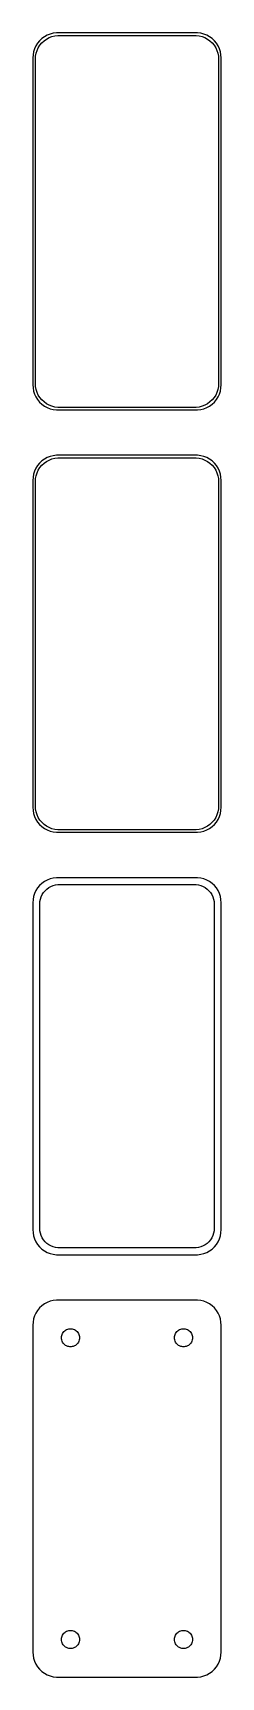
# Model space of a CAD drawing. Header units: metres. Extents: x -19 to 19, y 215 to 541.
import ezdxf

# ---------------------------------------------------------------- set-up
doc = ezdxf.new("R2010")
doc.units = ezdxf.units.M

msp = doc.modelspace()

# ---------------------------------------------------------------- linework, layer by layer
for p, q in [((-17.3948, 539.923), (-17.7951, 539.439)), ((-16.9371, 540.353), (-17.3948, 539.923)), ((-16.9626, 539.502), (-16.5278, 539.91)), ((-16.4291, 540.722), (-16.9371, 540.353)), ((-16.5278, 539.91), (-16.0452, 540.261)), ((-15.8789, 541.024), (-16.4291, 540.722)), ((-16.0452, 540.261), (-15.5224, 540.548)), ((-15.2951, 541.255), (-15.8789, 541.024)), ((-15.5224, 540.548), (-14.9678, 540.768)), ((-14.6869, 541.411), (-15.2951, 541.255)), ((-14.9678, 540.768), (-14.3901, 540.916)), ((-14.0639, 541.49), (-14.6869, 541.411)), ((-14.3901, 540.916), (-13.7982, 540.991)), ((14.0639, 541.49), (-14.0639, 541.49)), ((-13.7982, 540.991), (13.7982, 540.991)), ((13.7982, 540.991), (14.3901, 540.916)), ((14.6869, 541.411), (14.0639, 541.49)), ((14.3901, 540.916), (14.9678, 540.768)), ((15.2951, 541.255), (14.6869, 541.411)), ((14.9678, 540.768), (15.5224, 540.548)), ((15.8789, 541.024), (15.2951, 541.255)), ((15.5224, 540.548), (16.0452, 540.261)), ((16.4291, 540.722), (15.8789, 541.024)), ((16.0452, 540.261), (16.5278, 539.91)), ((16.9371, 540.353), (16.4291, 540.722)), ((16.5278, 539.91), (16.9626, 539.502)), ((17.3948, 539.923), (16.9371, 540.353)), ((17.7951, 539.439), (17.3948, 539.923)), ((-18.7106, 537.127), (-18.75, 536.5)), ((-18.75, 536.5), (-18.75, 471.5)), ((-18.5929, 537.743), (-18.7106, 537.127)), ((-18.3989, 538.341), (-18.5929, 537.743)), ((-18.1315, 538.909), (-18.3989, 538.341)), ((-18.25, 536.25), (-18.2125, 536.845)), ((-18.25, 471.75), (-18.25, 536.25)), ((-18.2125, 536.845), (-18.1008, 537.431)), ((-17.7951, 539.439), (-18.1315, 538.909)), ((-18.1008, 537.431), (-17.9164, 537.999)), ((-17.9164, 537.999), (-17.6624, 538.538)), ((-17.6624, 538.538), (-17.3428, 539.042)), ((-17.3428, 539.042), (-16.9626, 539.502)), ((16.9626, 539.502), (17.3428, 539.042)), ((17.3428, 539.042), (17.6624, 538.538)), ((17.6624, 538.538), (17.9164, 537.999)), ((18.1315, 538.909), (17.7951, 539.439)), ((17.9164, 537.999), (18.1008, 537.431)), ((18.1008, 537.431), (18.2125, 536.845)), ((18.3989, 538.341), (18.1315, 538.909)), ((18.2125, 536.845), (18.25, 536.25)), ((18.25, 536.25), (18.25, 471.75)), ((18.5929, 537.743), (18.3989, 538.341)), ((18.7106, 537.127), (18.5929, 537.743)), ((18.75, 536.5), (18.7106, 537.127)), ((18.75, 471.5), (18.75, 536.5)), ((-18.75, 471.5), (-18.7106, 470.873)), ((-18.7106, 470.873), (-18.5929, 470.257)), ((-18.2125, 471.155), (-18.25, 471.75)), ((-18.1008, 470.569), (-18.2125, 471.155)), ((18.2125, 471.155), (18.1008, 470.569)), ((18.25, 471.75), (18.2125, 471.155)), ((18.5929, 470.257), (18.7106, 470.873)), ((18.7106, 470.873), (18.75, 471.5)), ((-18.5929, 470.257), (-18.3989, 469.659)), ((-18.3989, 469.659), (-18.1315, 469.091)), ((-18.1315, 469.091), (-17.7951, 468.561)), ((-17.9164, 470.001), (-18.1008, 470.569)), ((-17.6624, 469.462), (-17.9164, 470.001)), ((-17.7951, 468.561), (-17.3948, 468.077)), ((-17.3428, 468.958), (-17.6624, 469.462)), ((-17.3948, 468.077), (-16.9371, 467.647)), ((-16.9626, 468.498), (-17.3428, 468.958)), ((-16.5278, 468.09), (-16.9626, 468.498)), ((-16.9371, 467.647), (-16.4291, 467.278)), ((-16.0452, 467.739), (-16.5278, 468.09)), ((-15.5224, 467.452), (-16.0452, 467.739)), ((16.0452, 467.739), (15.5224, 467.452)), ((16.5278, 468.09), (16.0452, 467.739)), ((16.4291, 467.278), (16.9371, 467.647)), ((16.9626, 468.498), (16.5278, 468.09)), ((16.9371, 467.647), (17.3948, 468.077)), ((17.3428, 468.958), (16.9626, 468.498)), ((17.6624, 469.462), (17.3428, 468.958)), ((17.3948, 468.077), (17.7951, 468.561)), ((17.9164, 470.001), (17.6624, 469.462)), ((17.7951, 468.561), (18.1315, 469.091)), ((18.1008, 470.569), (17.9164, 470.001)), ((18.1315, 469.091), (18.3989, 469.659)), ((18.3989, 469.659), (18.5929, 470.257)), ((-16.4291, 467.278), (-15.8789, 466.976)), ((-15.8789, 466.976), (-15.2951, 466.745)), ((-14.9678, 467.232), (-15.5224, 467.452)), ((-15.2951, 466.745), (-14.6869, 466.589)), ((-14.3901, 467.084), (-14.9678, 467.232)), ((-14.6869, 466.589), (-14.0639, 466.51)), ((-13.7982, 467.009), (-14.3901, 467.084)), ((-14.0639, 466.51), (14.0639, 466.51)), ((13.7982, 467.009), (-13.7982, 467.009)), ((14.3901, 467.084), (13.7982, 467.009)), ((14.0639, 466.51), (14.6869, 466.589)), ((14.9678, 467.232), (14.3901, 467.084)), ((14.6869, 466.589), (15.2951, 466.745)), ((15.5224, 467.452), (14.9678, 467.232)), ((15.2951, 466.745), (15.8789, 466.976)), ((15.8789, 466.976), (16.4291, 467.278)), ((-18.1315, 454.909), (-18.3989, 454.341)), ((-17.7951, 455.439), (-18.1315, 454.909)), ((-17.9164, 453.999), (-17.6624, 454.538)), ((-17.3948, 455.923), (-17.7951, 455.439)), ((-17.6624, 454.538), (-17.3428, 455.042)), ((-16.9371, 456.353), (-17.3948, 455.923)), ((-17.3428, 455.042), (-16.9626, 455.502)), ((-16.9626, 455.502), (-16.5278, 455.91)), ((-16.4291, 456.722), (-16.9371, 456.353)), ((-16.5278, 455.91), (-16.0452, 456.261)), ((-15.8789, 457.024), (-16.4291, 456.722)), ((-16.0452, 456.261), (-15.5224, 456.548)), ((-15.2951, 457.255), (-15.8789, 457.024)), ((-15.5224, 456.548), (-14.9678, 456.768)), ((-14.6869, 457.411), (-15.2951, 457.255)), ((-14.9678, 456.768), (-14.3901, 456.916)), ((-14.0639, 457.49), (-14.6869, 457.411)), ((-14.3901, 456.916), (-13.7982, 456.991)), ((14.0639, 457.49), (-14.0639, 457.49)), ((-13.7982, 456.991), (13.7982, 456.991)), ((13.7982, 456.991), (14.3901, 456.916)), ((14.6869, 457.411), (14.0639, 457.49)), ((14.3901, 456.916), (14.9678, 456.768)), ((15.2951, 457.255), (14.6869, 457.411)), ((14.9678, 456.768), (15.5224, 456.548)), ((15.8789, 457.024), (15.2951, 457.255)), ((15.5224, 456.548), (16.0452, 456.261)), ((16.4291, 456.722), (15.8789, 457.024)), ((16.0452, 456.261), (16.5278, 455.91)), ((16.9371, 456.353), (16.4291, 456.722)), ((16.5278, 455.91), (16.9626, 455.502)), ((17.3948, 455.923), (16.9371, 456.353)), ((16.9626, 455.502), (17.3428, 455.042)), ((17.3428, 455.042), (17.6624, 454.538)), ((17.7951, 455.439), (17.3948, 455.923)), ((17.6624, 454.538), (17.9164, 453.999)), ((18.1315, 454.909), (17.7951, 455.439)), ((18.3989, 454.341), (18.1315, 454.909)), ((-18.7106, 453.127), (-18.75, 452.5)), ((-18.75, 452.5), (-18.75, 387.5)), ((-18.5929, 453.743), (-18.7106, 453.127)), ((-18.3989, 454.341), (-18.5929, 453.743)), ((-18.25, 452.25), (-18.2125, 452.845)), ((-18.25, 387.75), (-18.25, 452.25)), ((-18.2125, 452.845), (-18.1008, 453.431)), ((-18.1008, 453.431), (-17.9164, 453.999)), ((17.9164, 453.999), (18.1008, 453.431)), ((18.1008, 453.431), (18.2125, 452.845)), ((18.2125, 452.845), (18.25, 452.25)), ((18.25, 452.25), (18.25, 387.75)), ((18.5929, 453.743), (18.3989, 454.341)), ((18.7106, 453.127), (18.5929, 453.743)), ((18.75, 452.5), (18.7106, 453.127)), ((18.75, 387.5), (18.75, 452.5)), ((-18.75, 387.5), (-18.7106, 386.873)), ((-18.7106, 386.873), (-18.5929, 386.257)), ((-18.5929, 386.257), (-18.3989, 385.659)), ((-18.2125, 387.155), (-18.25, 387.75)), ((-18.1008, 386.569), (-18.2125, 387.155)), ((-17.9164, 386.001), (-18.1008, 386.569)), ((-17.6624, 385.462), (-17.9164, 386.001)), ((17.9164, 386.001), (17.6624, 385.462)), ((18.1008, 386.569), (17.9164, 386.001)), ((18.2125, 387.155), (18.1008, 386.569)), ((18.25, 387.75), (18.2125, 387.155)), ((18.3989, 385.659), (18.5929, 386.257)), ((18.5929, 386.257), (18.7106, 386.873)), ((18.7106, 386.873), (18.75, 387.5)), ((-18.3989, 385.659), (-18.1315, 385.091)), ((-18.1315, 385.091), (-17.7951, 384.561)), ((-17.7951, 384.561), (-17.3948, 384.077)), ((-17.3428, 384.958), (-17.6624, 385.462)), ((-17.3948, 384.077), (-16.9371, 383.647)), ((-16.9626, 384.498), (-17.3428, 384.958)), ((-16.5278, 384.09), (-16.9626, 384.498)), ((-16.9371, 383.647), (-16.4291, 383.278)), ((-16.0452, 383.739), (-16.5278, 384.09)), ((-16.4291, 383.278), (-15.8789, 382.976)), ((-15.5224, 383.452), (-16.0452, 383.739)), ((-15.8789, 382.976), (-15.2951, 382.745)), ((-14.9678, 383.232), (-15.5224, 383.452)), ((-15.2951, 382.745), (-14.6869, 382.589)), ((-14.3901, 383.084), (-14.9678, 383.232)), ((-14.6869, 382.589), (-14.0639, 382.51)), ((-13.7982, 383.009), (-14.3901, 383.084)), ((13.7982, 383.009), (-13.7982, 383.009)), ((14.3901, 383.084), (13.7982, 383.009)), ((14.0639, 382.51), (14.6869, 382.589)), ((14.9678, 383.232), (14.3901, 383.084)), ((14.6869, 382.589), (15.2951, 382.745)), ((15.5224, 383.452), (14.9678, 383.232)), ((15.2951, 382.745), (15.8789, 382.976)), ((16.0452, 383.739), (15.5224, 383.452)), ((15.8789, 382.976), (16.4291, 383.278)), ((16.5278, 384.09), (16.0452, 383.739)), ((16.4291, 383.278), (16.9371, 383.647)), ((16.9626, 384.498), (16.5278, 384.09)), ((16.9371, 383.647), (17.3948, 384.077)), ((17.3428, 384.958), (16.9626, 384.498)), ((17.6624, 385.462), (17.3428, 384.958)), ((17.3948, 384.077), (17.7951, 384.561)), ((17.7951, 384.561), (18.1315, 385.091)), ((18.1315, 385.091), (18.3989, 385.659)), ((-14.0639, 382.51), (14.0639, 382.51)), ((-15.8789, 373.024), (-16.4291, 372.722)), ((-15.2951, 373.255), (-15.8789, 373.024)), ((-14.6869, 373.411), (-15.2951, 373.255)), ((-14.0639, 373.49), (-14.6869, 373.411)), ((14.0639, 373.49), (-14.0639, 373.49)), ((14.6869, 373.411), (14.0639, 373.49)), ((15.2951, 373.255), (14.6869, 373.411)), ((15.8789, 373.024), (15.2951, 373.255)), ((16.4291, 372.722), (15.8789, 373.024)), ((-18.5929, 369.743), (-18.7106, 369.127)), ((-18.3989, 370.341), (-18.5929, 369.743)), ((-18.1315, 370.909), (-18.3989, 370.341)), ((-17.7951, 371.439), (-18.1315, 370.909)), ((-17.3948, 371.923), (-17.7951, 371.439)), ((-16.9371, 372.353), (-17.3948, 371.923)), ((-17.2479, 369.212), (-17.0977, 369.674)), ((-17.0977, 369.674), (-16.8908, 370.114)), ((-16.4291, 372.722), (-16.9371, 372.353)), ((-16.8908, 370.114), (-16.6305, 370.524)), ((-16.6305, 370.524), (-16.3207, 370.899)), ((-16.3207, 370.899), (-15.9665, 371.231)), ((-15.9665, 371.231), (-15.5734, 371.517)), ((-15.5734, 371.517), (-15.1475, 371.751)), ((-15.1475, 371.751), (-14.6957, 371.93)), ((-14.6957, 371.93), (-14.2251, 372.051)), ((-14.2251, 372.051), (-13.743, 372.112)), ((-13.743, 372.112), (13.743, 372.112)), ((13.743, 372.112), (14.2251, 372.051)), ((14.2251, 372.051), (14.6957, 371.93)), ((14.6957, 371.93), (15.1475, 371.751)), ((15.1475, 371.751), (15.5734, 371.517)), ((15.5734, 371.517), (15.9665, 371.231)), ((15.9665, 371.231), (16.3207, 370.899)), ((16.3207, 370.899), (16.6305, 370.524)), ((16.9371, 372.353), (16.4291, 372.722)), ((16.6305, 370.524), (16.8908, 370.114)), ((16.8908, 370.114), (17.0977, 369.674)), ((17.3948, 371.923), (16.9371, 372.353)), ((17.0977, 369.674), (17.2479, 369.212)), ((17.7951, 371.439), (17.3948, 371.923)), ((18.1315, 370.909), (17.7951, 371.439)), ((18.3989, 370.341), (18.1315, 370.909)), ((18.5929, 369.743), (18.3989, 370.341)), ((18.7106, 369.127), (18.5929, 369.743)), ((-18.7106, 369.127), (-18.75, 368.5)), ((-18.75, 368.5), (-18.75, 303.5)), ((-17.3695, 368.25), (-17.339, 368.735)), ((-17.3695, 303.75), (-17.3695, 368.25)), ((-17.339, 368.735), (-17.2479, 369.212)), ((17.2479, 369.212), (17.339, 368.735)), ((17.339, 368.735), (17.3695, 368.25)), ((17.3695, 368.25), (17.3695, 303.75)), ((18.75, 368.5), (18.7106, 369.127)), ((18.75, 303.5), (18.75, 368.5)), ((-18.75, 303.5), (-18.7106, 302.873)), ((-18.7106, 302.873), (-18.5929, 302.257)), ((-18.5929, 302.257), (-18.3989, 301.659)), ((-18.3989, 301.659), (-18.1315, 301.091)), ((-18.1315, 301.091), (-17.7951, 300.561)), ((-17.339, 303.265), (-17.3695, 303.75)), ((-17.2479, 302.788), (-17.339, 303.265)), ((-17.0977, 302.326), (-17.2479, 302.788)), ((-16.8908, 301.886), (-17.0977, 302.326)), ((-16.6305, 301.476), (-16.8908, 301.886)), ((-16.3207, 301.101), (-16.6305, 301.476)), ((-15.9665, 300.769), (-16.3207, 301.101)), ((16.3207, 301.101), (15.9665, 300.769)), ((16.6305, 301.476), (16.3207, 301.101)), ((16.8908, 301.886), (16.6305, 301.476)), ((17.0977, 302.326), (16.8908, 301.886)), ((17.2479, 302.788), (17.0977, 302.326)), ((17.339, 303.265), (17.2479, 302.788)), ((17.3695, 303.75), (17.339, 303.265)), ((17.7951, 300.561), (18.1315, 301.091)), ((18.1315, 301.091), (18.3989, 301.659)), ((18.3989, 301.659), (18.5929, 302.257)), ((18.5929, 302.257), (18.7106, 302.873)), ((18.7106, 302.873), (18.75, 303.5)), ((-17.7951, 300.561), (-17.3948, 300.077)), ((-17.3948, 300.077), (-16.9371, 299.647)), ((-16.9371, 299.647), (-16.4291, 299.278)), ((-16.4291, 299.278), (-15.8789, 298.976)), ((-15.5734, 300.483), (-15.9665, 300.769)), ((-15.8789, 298.976), (-15.2951, 298.745)), ((-15.1475, 300.249), (-15.5734, 300.483)), ((-15.2951, 298.745), (-14.6869, 298.589)), ((-14.6957, 300.07), (-15.1475, 300.249)), ((-14.2251, 299.949), (-14.6957, 300.07)), ((-14.6869, 298.589), (-14.0639, 298.51)), ((-13.743, 299.888), (-14.2251, 299.949)), ((-14.0639, 298.51), (14.0639, 298.51)), ((13.743, 299.888), (-13.743, 299.888)), ((14.2251, 299.949), (13.743, 299.888)), ((14.0639, 298.51), (14.6869, 298.589)), ((14.6957, 300.07), (14.2251, 299.949)), ((14.6869, 298.589), (15.2951, 298.745)), ((15.1475, 300.249), (14.6957, 300.07)), ((15.5734, 300.483), (15.1475, 300.249)), ((15.2951, 298.745), (15.8789, 298.976)), ((15.9665, 300.769), (15.5734, 300.483)), ((15.8789, 298.976), (16.4291, 299.278)), ((16.4291, 299.278), (16.9371, 299.647)), ((16.9371, 299.647), (17.3948, 300.077)), ((17.3948, 300.077), (17.7951, 300.561)), ((-17.3948, 287.923), (-17.7951, 287.439)), ((-16.9371, 288.353), (-17.3948, 287.923)), ((-16.4291, 288.722), (-16.9371, 288.353)), ((-15.8789, 289.024), (-16.4291, 288.722)), ((-15.2951, 289.255), (-15.8789, 289.024)), ((-14.6869, 289.411), (-15.2951, 289.255)), ((-14.0639, 289.49), (-14.6869, 289.411)), ((14.0639, 289.49), (-14.0639, 289.49)), ((14.6869, 289.411), (14.0639, 289.49)), ((15.2951, 289.255), (14.6869, 289.411)), ((15.8789, 289.024), (15.2951, 289.255)), ((16.4291, 288.722), (15.8789, 289.024)), ((16.9371, 288.353), (16.4291, 288.722)), ((17.3948, 287.923), (16.9371, 288.353)), ((17.7951, 287.439), (17.3948, 287.923)), ((-18.7106, 285.127), (-18.75, 284.5)), ((-18.75, 284.5), (-18.75, 219.5)), ((-18.5929, 285.743), (-18.7106, 285.127)), ((-18.3989, 286.341), (-18.5929, 285.743)), ((-18.1315, 286.909), (-18.3989, 286.341)), ((-17.7951, 287.439), (-18.1315, 286.909)), ((18.1315, 286.909), (17.7951, 287.439)), ((18.3989, 286.341), (18.1315, 286.909)), ((18.5929, 285.743), (18.3989, 286.341)), ((18.7106, 285.127), (18.5929, 285.743)), ((18.75, 284.5), (18.7106, 285.127)), ((18.75, 219.5), (18.75, 284.5)), ((-13.05, 282), (-13.0358, 282.226)), ((-13.0358, 281.774), (-13.05, 282)), ((-13.0358, 282.226), (-12.9934, 282.448)), ((-12.9934, 281.552), (-13.0358, 281.774)), ((-12.9934, 282.448), (-12.9236, 282.663)), ((-12.9236, 281.337), (-12.9934, 281.552)), ((-12.9236, 282.663), (-12.8273, 282.867)), ((-12.8273, 281.133), (-12.9236, 281.337)), ((-12.8273, 282.867), (-12.7062, 283.058)), ((-12.7062, 283.058), (-12.5621, 283.232)), ((-12.5621, 283.232), (-12.3974, 283.387)), ((-12.3974, 283.387), (-12.2145, 283.52)), ((-12.2145, 283.52), (-12.0164, 283.629)), ((-12.0164, 283.629), (-11.8062, 283.712)), ((-11.8062, 283.712), (-11.5873, 283.768)), ((-11.5873, 283.768), (-11.363, 283.796)), ((-11.363, 283.796), (-11.137, 283.796)), ((-11.137, 283.796), (-10.9127, 283.768)), ((-10.9127, 283.768), (-10.6938, 283.712)), ((-10.6938, 283.712), (-10.4836, 283.629)), ((-10.4836, 283.629), (-10.2855, 283.52)), ((-10.2855, 283.52), (-10.1026, 283.387)), ((-10.1026, 283.387), (-9.93785, 283.232)), ((-9.93785, 283.232), (-9.79376, 283.058)), ((-9.79376, 283.058), (-9.67264, 282.867)), ((-9.67264, 282.867), (-9.5764, 282.663)), ((-9.5764, 281.337), (-9.67264, 281.133)), ((-9.5764, 282.663), (-9.50655, 282.448)), ((-9.50655, 281.552), (-9.5764, 281.337)), ((-9.50655, 282.448), (-9.46419, 282.226)), ((-9.46419, 281.774), (-9.50655, 281.552)), ((-9.46419, 282.226), (-9.45, 282)), ((-9.45, 282), (-9.46419, 281.774)), ((9.45, 282), (9.46419, 282.226)), ((9.46419, 281.774), (9.45, 282)), ((9.46419, 282.226), (9.50655, 282.448)), ((9.50655, 281.552), (9.46419, 281.774)), ((9.50655, 282.448), (9.5764, 282.663)), ((9.5764, 281.337), (9.50655, 281.552)), ((9.5764, 282.663), (9.67264, 282.867)), ((9.67264, 281.133), (9.5764, 281.337)), ((9.67264, 282.867), (9.79376, 283.058)), ((9.79376, 283.058), (9.93785, 283.232)), ((9.93785, 283.232), (10.1026, 283.387)), ((10.1026, 283.387), (10.2855, 283.52)), ((10.2855, 283.52), (10.4836, 283.629)), ((10.4836, 283.629), (10.6938, 283.712)), ((10.6938, 283.712), (10.9127, 283.768)), ((10.9127, 283.768), (11.137, 283.796)), ((11.137, 283.796), (11.363, 283.796)), ((11.363, 283.796), (11.5873, 283.768)), ((11.5873, 283.768), (11.8062, 283.712)), ((11.8062, 283.712), (12.0164, 283.629)), ((12.0164, 283.629), (12.2145, 283.52)), ((12.2145, 283.52), (12.3974, 283.387)), ((12.3974, 283.387), (12.5621, 283.232)), ((12.5621, 283.232), (12.7062, 283.058)), ((12.7062, 283.058), (12.8273, 282.867)), ((12.8273, 282.867), (12.9236, 282.663)), ((12.9236, 281.337), (12.8273, 281.133)), ((12.9236, 282.663), (12.9934, 282.448)), ((12.9934, 281.552), (12.9236, 281.337)), ((12.9934, 282.448), (13.0358, 282.226)), ((13.0358, 281.774), (12.9934, 281.552)), ((13.0358, 282.226), (13.05, 282)), ((13.05, 282), (13.0358, 281.774)), ((-12.7062, 280.942), (-12.8273, 281.133)), ((-12.5621, 280.768), (-12.7062, 280.942)), ((-12.3974, 280.613), (-12.5621, 280.768)), ((-12.2145, 280.48), (-12.3974, 280.613)), ((-12.0164, 280.371), (-12.2145, 280.48)), ((-11.8062, 280.288), (-12.0164, 280.371)), ((-11.5873, 280.232), (-11.8062, 280.288)), ((-11.363, 280.204), (-11.5873, 280.232)), ((-11.137, 280.204), (-11.363, 280.204)), ((-10.9127, 280.232), (-11.137, 280.204)), ((-10.6938, 280.288), (-10.9127, 280.232)), ((-10.4836, 280.371), (-10.6938, 280.288)), ((-10.2855, 280.48), (-10.4836, 280.371)), ((-10.1026, 280.613), (-10.2855, 280.48)), ((-9.93785, 280.768), (-10.1026, 280.613)), ((-9.79376, 280.942), (-9.93785, 280.768)), ((-9.67264, 281.133), (-9.79376, 280.942)), ((9.79376, 280.942), (9.67264, 281.133)), ((9.93785, 280.768), (9.79376, 280.942)), ((10.1026, 280.613), (9.93785, 280.768)), ((10.2855, 280.48), (10.1026, 280.613)), ((10.4836, 280.371), (10.2855, 280.48)), ((10.6938, 280.288), (10.4836, 280.371)), ((10.9127, 280.232), (10.6938, 280.288)), ((11.137, 280.204), (10.9127, 280.232)), ((11.363, 280.204), (11.137, 280.204)), ((11.5873, 280.232), (11.363, 280.204)), ((11.8062, 280.288), (11.5873, 280.232)), ((12.0164, 280.371), (11.8062, 280.288)), ((12.2145, 280.48), (12.0164, 280.371)), ((12.3974, 280.613), (12.2145, 280.48)), ((12.5621, 280.768), (12.3974, 280.613)), ((12.7062, 280.942), (12.5621, 280.768)), ((12.8273, 281.133), (12.7062, 280.942)), ((-13.0358, 222.226), (-12.9934, 222.448)), ((-12.9934, 222.448), (-12.9236, 222.663)), ((-12.9236, 222.663), (-12.8273, 222.867)), ((-12.8273, 222.867), (-12.7062, 223.058)), ((-12.7062, 223.058), (-12.5621, 223.232)), ((-12.5621, 223.232), (-12.3974, 223.387)), ((-12.3974, 223.387), (-12.2145, 223.52)), ((-12.2145, 223.52), (-12.0164, 223.629)), ((-12.0164, 223.629), (-11.8062, 223.712)), ((-11.8062, 223.712), (-11.5873, 223.768)), ((-11.5873, 223.768), (-11.363, 223.796)), ((-11.363, 223.796), (-11.137, 223.796)), ((-11.137, 223.796), (-10.9127, 223.768)), ((-10.9127, 223.768), (-10.6938, 223.712)), ((-10.6938, 223.712), (-10.4836, 223.629)), ((-10.4836, 223.629), (-10.2855, 223.52)), ((-10.2855, 223.52), (-10.1026, 223.387)), ((-10.1026, 223.387), (-9.93785, 223.232)), ((-9.93785, 223.232), (-9.79376, 223.058)), ((-9.79376, 223.058), (-9.67264, 222.867)), ((-9.67264, 222.867), (-9.5764, 222.663)), ((-9.5764, 222.663), (-9.50655, 222.448)), ((-9.50655, 222.448), (-9.46419, 222.226)), ((9.46419, 222.226), (9.50655, 222.448)), ((9.50655, 222.448), (9.5764, 222.663)), ((9.5764, 222.663), (9.67264, 222.867)), ((9.67264, 222.867), (9.79376, 223.058)), ((9.79376, 223.058), (9.93785, 223.232)), ((9.93785, 223.232), (10.1026, 223.387)), ((10.1026, 223.387), (10.2855, 223.52)), ((10.2855, 223.52), (10.4836, 223.629)), ((10.4836, 223.629), (10.6938, 223.712)), ((10.6938, 223.712), (10.9127, 223.768)), ((10.9127, 223.768), (11.137, 223.796)), ((11.137, 223.796), (11.363, 223.796)), ((11.363, 223.796), (11.5873, 223.768)), ((11.5873, 223.768), (11.8062, 223.712)), ((11.8062, 223.712), (12.0164, 223.629)), ((12.0164, 223.629), (12.2145, 223.52)), ((12.2145, 223.52), (12.3974, 223.387)), ((12.3974, 223.387), (12.5621, 223.232)), ((12.5621, 223.232), (12.7062, 223.058)), ((12.7062, 223.058), (12.8273, 222.867)), ((12.8273, 222.867), (12.9236, 222.663)), ((12.9236, 222.663), (12.9934, 222.448)), ((12.9934, 222.448), (13.0358, 222.226)), ((-18.75, 219.5), (-18.7106, 218.873)), ((-13.05, 222), (-13.0358, 222.226)), ((-13.0358, 221.774), (-13.05, 222)), ((-12.9934, 221.552), (-13.0358, 221.774)), ((-12.9236, 221.337), (-12.9934, 221.552)), ((-12.8273, 221.133), (-12.9236, 221.337)), ((-12.7062, 220.942), (-12.8273, 221.133)), ((-12.5621, 220.768), (-12.7062, 220.942)), ((-12.3974, 220.613), (-12.5621, 220.768)), ((-12.2145, 220.48), (-12.3974, 220.613)), ((-12.0164, 220.371), (-12.2145, 220.48)), ((-11.8062, 220.288), (-12.0164, 220.371)), ((-11.5873, 220.232), (-11.8062, 220.288)), ((-11.363, 220.204), (-11.5873, 220.232)), ((-11.137, 220.204), (-11.363, 220.204)), ((-10.9127, 220.232), (-11.137, 220.204)), ((-10.6938, 220.288), (-10.9127, 220.232)), ((-10.4836, 220.371), (-10.6938, 220.288)), ((-10.2855, 220.48), (-10.4836, 220.371)), ((-10.1026, 220.613), (-10.2855, 220.48)), ((-9.93785, 220.768), (-10.1026, 220.613)), ((-9.79376, 220.942), (-9.93785, 220.768)), ((-9.67264, 221.133), (-9.79376, 220.942)), ((-9.5764, 221.337), (-9.67264, 221.133)), ((-9.50655, 221.552), (-9.5764, 221.337)), ((-9.46419, 221.774), (-9.50655, 221.552)), ((-9.46419, 222.226), (-9.45, 222)), ((-9.45, 222), (-9.46419, 221.774)), ((9.45, 222), (9.46419, 222.226)), ((9.46419, 221.774), (9.45, 222)), ((9.50655, 221.552), (9.46419, 221.774)), ((9.5764, 221.337), (9.50655, 221.552)), ((9.67264, 221.133), (9.5764, 221.337)), ((9.79376, 220.942), (9.67264, 221.133)), ((9.93785, 220.768), (9.79376, 220.942)), ((10.1026, 220.613), (9.93785, 220.768)), ((10.2855, 220.48), (10.1026, 220.613)), ((10.4836, 220.371), (10.2855, 220.48)), ((10.6938, 220.288), (10.4836, 220.371)), ((10.9127, 220.232), (10.6938, 220.288)), ((11.137, 220.204), (10.9127, 220.232)), ((11.363, 220.204), (11.137, 220.204)), ((11.5873, 220.232), (11.363, 220.204)), ((11.8062, 220.288), (11.5873, 220.232)), ((12.0164, 220.371), (11.8062, 220.288)), ((12.2145, 220.48), (12.0164, 220.371)), ((12.3974, 220.613), (12.2145, 220.48)), ((12.5621, 220.768), (12.3974, 220.613)), ((12.7062, 220.942), (12.5621, 220.768)), ((12.8273, 221.133), (12.7062, 220.942)), ((12.9236, 221.337), (12.8273, 221.133)), ((12.9934, 221.552), (12.9236, 221.337)), ((13.0358, 221.774), (12.9934, 221.552)), ((13.0358, 222.226), (13.05, 222)), ((13.05, 222), (13.0358, 221.774)), ((18.7106, 218.873), (18.75, 219.5)), ((-18.7106, 218.873), (-18.5929, 218.257)), ((-18.5929, 218.257), (-18.3989, 217.659)), ((-18.3989, 217.659), (-18.1315, 217.091)), ((-18.1315, 217.091), (-17.7951, 216.561)), ((-17.7951, 216.561), (-17.3948, 216.077)), ((-17.3948, 216.077), (-16.9371, 215.647)), ((16.9371, 215.647), (17.3948, 216.077)), ((17.3948, 216.077), (17.7951, 216.561)), ((17.7951, 216.561), (18.1315, 217.091)), ((18.1315, 217.091), (18.3989, 217.659)), ((18.3989, 217.659), (18.5929, 218.257)), ((18.5929, 218.257), (18.7106, 218.873)), ((-16.9371, 215.647), (-16.4291, 215.278)), ((-16.4291, 215.278), (-15.8789, 214.976)), ((-15.8789, 214.976), (-15.2951, 214.745)), ((-15.2951, 214.745), (-14.6869, 214.589)), ((-14.6869, 214.589), (-14.0639, 214.51)), ((-14.0639, 214.51), (14.0639, 214.51)), ((14.0639, 214.51), (14.6869, 214.589)), ((14.6869, 214.589), (15.2951, 214.745)), ((15.2951, 214.745), (15.8789, 214.976)), ((15.8789, 214.976), (16.4291, 215.278)), ((16.4291, 215.278), (16.9371, 215.647))]:
    msp.add_line(p, q)

doc.saveas('drawing.dxf')
